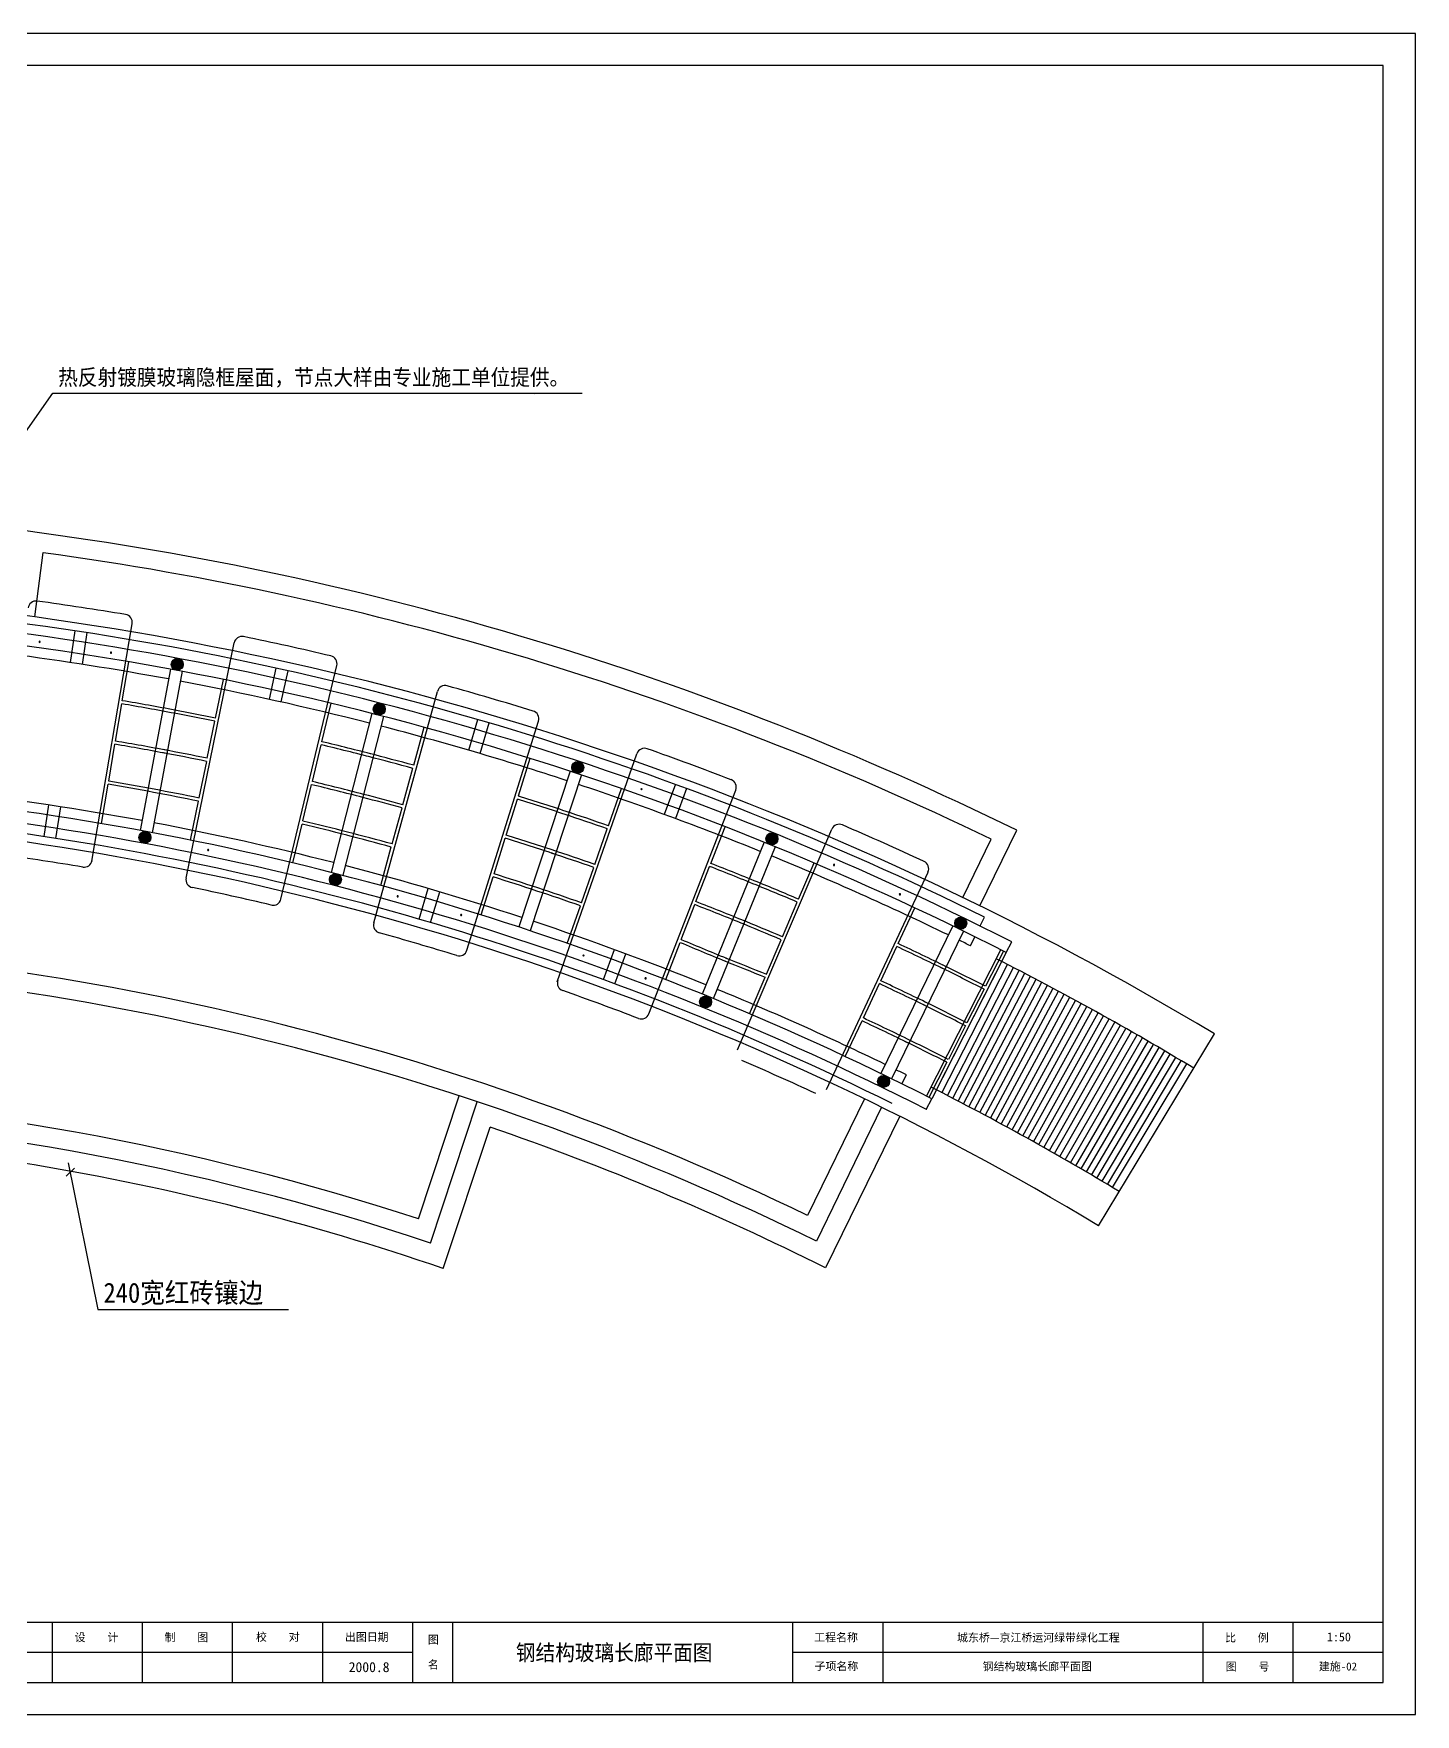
# Model space of a CAD drawing. Extents: x -1427565 to -601028, y -474674 to 219973.
# Drawn here: x -618289 to -601028, y -252447 to -231447 of the extents above; entities that cross this region are included whole.
import ezdxf

# ---------------------------------------------------------------- set-up
doc = ezdxf.new("R2010")
doc.units = 0
doc.header["$LTSCALE"] = 100
doc.header["$MEASUREMENT"] = 0
doc.layers.get('0').update_dxf_attribs({"linetype": 'CONTINUOUS'})
doc.layers.get('DEFPOINTS').update_dxf_attribs({"linetype": 'CONTINUOUS'})
doc.layers.add('INSERT', color=7, linetype='CONTINUOUS')
doc.styles.get("Standard").update_dxf_attribs({"font": 'simsun.ttf'})

msp = doc.modelspace()

# ---------------------------------------------------------------- hatches: boundary and pattern name
for points in [[(-616569, -239328, 1), (-616419, -239328, 1)], [(-614046, -239887, 1), (-613896, -239887, 1)], [(-611566, -240615, 1), (-611416, -240615, 1)], [(-616973, -241490, 1), (-616823, -241490, 1)], [(-609141, -241508, 1), (-608991, -241508, 1)], [(-614594, -242018, 1), (-614444, -242018, 1)], [(-606782, -242562, 1), (-606632, -242562, 1)], [(-609970, -243546, 1), (-609820, -243546, 1)], [(-607746, -244539, 1), (-607596, -244539, 1)]]:
    msp.add_hatch(color=30).paths.add_polyline_path(points)

# ---------------------------------------------------------------- linework, layer by layer
at = {"color": 7}
for p, q in [((-620927, -240039), (-618048, -235939)), ((-618048, -235939), (-611435, -235939)), ((-618275, -238735), (-618170, -237932)), ((-617181, -239782), (-617099, -239296)), ((-616017, -239999), (-615918, -239516)), ((-614687, -240294), (-614572, -239815)), ((-617266, -240287), (-617188, -239821)), ((-616119, -240501), (-616025, -240038)), ((-613540, -240589), (-613409, -240114)), ((-617351, -240786), (-617273, -240326)), ((-614806, -240792), (-614696, -240333)), ((-616220, -240997), (-616127, -240540)), ((-613676, -241083), (-613551, -240627)), ((-612233, -240972), (-612086, -240502)), ((-617441, -241317), (-617358, -240826)), ((-614924, -241285), (-614816, -240831)), ((-616328, -241525), (-616228, -241036)), ((-612385, -241462), (-612245, -241011)), ((-611108, -241344), (-610946, -240879)), ((-613810, -241571), (-613687, -241121)), ((-615050, -241808), (-614934, -241324)), ((-612536, -241945), (-612397, -241500)), ((-611277, -241828), (-611122, -241382)), ((-609830, -241815), (-609652, -241356)), ((-606467, -242345), (-606007, -241401)), ((-613953, -242090), (-613821, -241610)), ((-606683, -242240), (-606328, -241512)), ((-611444, -242306), (-611291, -241866)), ((-610015, -242293), (-609845, -241852)), ((-608733, -242261), (-608540, -241808)), ((-612697, -242459), (-612548, -241983)), ((-612536, -241945), (-612531, -241929)), ((-611444, -242306), (-611439, -242291)), ((-610198, -242765), (-610030, -242330)), ((-608934, -242732), (-608749, -242298)), ((-611622, -242814), (-611458, -242344)), ((-607489, -242817), (-607281, -242371)), ((-610393, -243267), (-610213, -242802)), ((-609133, -243199), (-608950, -242769)), ((-607706, -243281), (-607506, -242853)), ((-606138, -242930), (-607068, -244756)), ((-606173, -242911), (-606397, -243350)), ((-609344, -243694), (-609149, -243236)), ((-607923, -243745), (-607723, -243317)), ((-606415, -243386), (-606630, -243807)), ((-608149, -244228), (-607940, -243782)), ((-606648, -243842), (-606862, -244263)), ((-604985, -246343), (-603538, -243946)), ((-606881, -244299), (-607104, -244738)), ((-613482, -246255), (-612974, -244717)), ((-613329, -246558), (-612746, -244793)), ((-607910, -244756), (-608621, -246213)), ((-607695, -244862), (-608510, -246534))]:
    msp.add_line(p, q, dxfattribs=at)
at = {"color": 9}
for p, q in [((-617828, -239305), (-617768, -238910)), ((-617680, -239328), (-617619, -238932)), ((-615344, -239765), (-615258, -239375)), ((-615198, -239798), (-615111, -239407)), ((-612853, -240401), (-612740, -240017)), ((-612709, -240443), (-612597, -240059)), ((-610272, -240827), (-610411, -241203)), ((-610132, -240879), (-610270, -241255)), ((-618159, -241480), (-618098, -241085)), ((-618011, -241503), (-617950, -241107)), ((-613473, -242512), (-613360, -242128)), ((-613329, -242554), (-613216, -242170)), ((-606465, -242597), (-606409, -242485)), ((-606587, -242844), (-606531, -242732)), ((-611171, -243267), (-611033, -242892)), ((-611030, -243319), (-610892, -242944)), ((-607134, -244722), (-606207, -242894)), ((-607441, -244569), (-607386, -244457))]:
    msp.add_line(p, q, dxfattribs=at)
at = {"color": 5}
for p, q in [((-617561, -241788), (-617059, -238821)), ((-616384, -241998), (-615784, -239059)), ((-615199, -242261), (-614500, -239344)), ((-614041, -242559), (-613245, -239667)), ((-612876, -242901), (-611983, -240037)), ((-611747, -243293), (-610752, -240444)), ((-610602, -243696), (-609518, -240898)), ((-609494, -244146), (-608317, -241387)), ((-608386, -244641), (-607116, -241923))]:
    msp.add_line(p, q, dxfattribs=at)
at = {"color": 30}
for p, q in [((-616581, -239388), (-616957, -241403)), ((-616434, -239415), (-616810, -241431)), ((-614062, -239941), (-614573, -241927)), ((-613917, -239979), (-614428, -241964)), ((-611586, -240663), (-612229, -242609)), ((-611443, -240710), (-612087, -242656)), ((-609164, -241549), (-609937, -243448)), ((-609025, -241606), (-609798, -243505)), ((-606807, -242597), (-607705, -244439)), ((-606672, -242662), (-607571, -244505)), ((-606138, -242930), (-606070, -242796)), ((-607137, -244890), (-607068, -244756))]:
    msp.add_line(p, q, dxfattribs=at)
at = {"color": 251}
for p, q in [((-607010, -244646), (-606193, -243042)), ((-606942, -244680), (-606121, -243078)), ((-606874, -244715), (-606050, -243115)), ((-606807, -244750), (-605979, -243151)), ((-606739, -244785), (-605908, -243188)), ((-606671, -244820), (-605837, -243225)), ((-606604, -244856), (-605766, -243262)), ((-606536, -244891), (-605696, -243300)), ((-606469, -244927), (-605625, -243337)), ((-606469, -244927), (-605625, -243337)), ((-606402, -244963), (-605554, -243375)), ((-606334, -244999), (-605484, -243413)), ((-606267, -245035), (-605413, -243450)), ((-606200, -245071), (-605343, -243488)), ((-606133, -245108), (-605273, -243527)), ((-606066, -245144), (-605202, -243565)), ((-606000, -245181), (-605132, -243603)), ((-605933, -245218), (-605062, -243642)), ((-605933, -245218), (-605062, -243642)), ((-605866, -245254), (-604992, -243681)), ((-605800, -245292), (-604922, -243720)), ((-605733, -245329), (-604852, -243759)), ((-605667, -245366), (-604783, -243798)), ((-605600, -245404), (-604713, -243837)), ((-605534, -245441), (-604643, -243877)), ((-605468, -245479), (-604574, -243917)), ((-605402, -245517), (-604505, -243956)), ((-605402, -245517), (-604505, -243956)), ((-605335, -245555), (-604435, -243996)), ((-605270, -245593), (-604366, -244036)), ((-605204, -245632), (-604297, -244077)), ((-605138, -245670), (-604228, -244117)), ((-605072, -245709), (-604159, -244157)), ((-605006, -245747), (-604090, -244198)), ((-604941, -245786), (-604021, -244239)), ((-604875, -245825), (-603952, -244280)), ((-604810, -245864), (-603884, -244321))]:
    msp.add_line(p, q, dxfattribs=at)
at = {"color": 8}
for p, q in [((-607470, -244971), (-608396, -246870)), ((-613171, -246876), (-612587, -245110))]:
    msp.add_line(p, q, dxfattribs=at)
at = {"color": 2}
for p, q in [((-617780, -245622), (-617883, -245721)), ((-617857, -245556), (-617487, -247387)), ((-617487, -247387), (-615104, -247387))]:
    msp.add_line(p, q, dxfattribs=at)
at = {"color": 30}
for centre in [(-616494, -239328), (-613971, -239887), (-611491, -240615), (-616898, -241490), (-609066, -241508), (-614519, -242018), (-606707, -242562), (-609895, -243546), (-607671, -244539)]:
    msp.add_circle(centre, 75, dxfattribs=at)
at = {"color": 2}
for centre, radius, start, end in [((-612035, -235951), 0.375, 0, 180), ((-612035, -235951), 0.375, 180, 0), ((-618214, -239047), 7.5, 0, 180), ((-618214, -239047), 7.5, 180, 0), ((-617323, -239182), 7.5, 0, 180), ((-617323, -239182), 7.5, 180, 0), ((-610695, -240888), 7.5, 0, 180), ((-610695, -240888), 7.5, 180, 0), ((-616108, -241647), 7.5, 0, 180), ((-616108, -241647), 7.5, 180, 0), ((-608290, -241834), 7.5, 0, 180), ((-608290, -241834), 7.5, 180, 0), ((-613742, -242227), 7.5, 0, 180), ((-613742, -242227), 7.5, 180, 0), ((-607467, -242201), 7.5, 0, 180), ((-607467, -242201), 7.5, 180, 0), ((-612948, -242460), 7.5, 0, 180), ((-612948, -242460), 7.5, 180, 0), ((-611420, -242965), 7.5, 0, 180), ((-611420, -242965), 7.5, 180, 0), ((-610644, -243251), 7.5, 0, 180), ((-610644, -243251), 7.5, 180, 0)]:
    msp.add_arc(centre, radius, start, end, dxfattribs=at)
at = {"color": 7}
for centre, radius, start, end in [((-623540, -277076), 39750, 63.827, 82.5512), ((-623540, -277076), 39510, 64.174, 82.1887), ((-623540, -277076), 38700, 58.8786, 82.5512), ((-623540, -277076), 37832, 79.3131, 80.3234), ((-623540, -277076), 37792, 79.313, 80.3234), ((-623540, -277076), 37792, 78.53, 79.313), ((-623540, -277076), 37832, 78.53, 79.3131), ((-623540, -277076), 37280, 79.3114, 80.3225), ((-623540, -277076), 37320, 79.3116, 80.3226), ((-623540, -277076), 37280, 78.5309, 79.396), ((-623540, -277076), 37320, 78.5308, 79.396), ((-623540, -277076), 36773, 78.5317, 80.3217), ((-623540, -277076), 36813, 78.5317, 80.3217), ((-623540, -277076), 37792, 71.5996, 72.61), ((-623540, -277076), 37832, 71.5998, 72.6101), ((-623540, -277076), 36813, 74.6751, 76.465), ((-623540, -277076), 37792, 70.8167, 71.683), ((-623540, -277076), 37832, 70.8166, 71.6831), ((-623540, -277076), 35900, 58.8786, 82.4947), ((-623540, -277076), 36773, 74.6751, 76.465), ((-623540, -277076), 37280, 71.5981, 72.6092), ((-623540, -277076), 37320, 71.5982, 72.6092), ((-623540, -277076), 37280, 70.8175, 71.6826), ((-623540, -277076), 37320, 70.8175, 71.6826), ((-623540, -277076), 37792, 67.743, 68.7534), ((-623540, -277076), 37832, 67.7431, 68.7534), ((-623540, -277076), 36773, 70.8184, 72.6083), ((-623540, -277076), 36813, 70.8184, 72.6084), ((-623540, -277076), 37792, 66.96, 67.8264), ((-623540, -277076), 37832, 66.96, 67.8264), ((-623540, -277076), 37280, 67.7414, 68.7525), ((-623540, -277076), 37320, 67.7415, 68.7525), ((-623540, -277076), 37320, 66.9608, 67.826), ((-623540, -277076), 37280, 66.9608, 67.8259), ((-623540, -277076), 34280, 64.2006, 87.5607), ((-595405, -207988), 37832, 246.9585, 247.942), ((-595405, -207988), 37792, 246.9566, 247.9421), ((-623540, -277076), 37792, 63.8863, 64.8967), ((-623540, -277076), 37832, 63.8864, 64.8967), ((-623540, -277076), 34040, 63.798, 87.9619), ((-595405, -207988), 37832, 247.8587, 248.6983), ((-595405, -207988), 37792, 247.8587, 248.7002), ((-623540, -277076), 37792, 63.0554, 63.9697), ((-623540, -277076), 37832, 63.0553, 63.9697), ((-623540, -277076), 37280, 63.8847, 64.8959), ((-623540, -277076), 37320, 63.8849, 64.8959), ((-623540, -277076), 37280, 63.0562, 63.9693), ((-623540, -277076), 37320, 63.0562, 63.9693), ((-623540, -277076), 36767, 63.8831, 64.895), ((-623540, -277076), 36807, 63.8833, 64.895), ((-623540, -277076), 36807, 63.057, 63.9689), ((-623540, -277076), 36767, 63.0571, 63.9688), ((-623540, -277076), 32420, 71.9261, 87.5492), ((-623540, -277076), 32180, 71.5003, 87.975)]:
    msp.add_arc(centre, radius, start, end, dxfattribs=at)
at = {"color": 5}
for centre, radius, start, end in [((-618260, -238637), 100, 82.1784, 172.3261), ((-623540, -277076), 38900, 80.5317, 82.1784), ((-617157, -238804), 100, 350.384, 80.5317), ((-615686, -239079), 100, 78.3217, 168.4694), ((-623540, -277076), 38900, 76.675, 78.3217), ((-614598, -239320), 100, 346.5273, 76.675), ((-613148, -239693), 100, 74.4651, 164.6127), ((-623540, -277076), 38900, 72.8183, 74.4651), ((-612078, -240007), 100, 342.6706, 72.8183), ((-610657, -240477), 100, 70.6084, 160.7561), ((-623540, -277076), 38900, 68.9616, 70.6084), ((-609611, -240862), 100, 338.814, 68.9616), ((-608225, -241426), 100, 66.7517, 156.8994), ((-623540, -277076), 38900, 65.105, 66.7517), ((-623540, -277076), 35700, 80.544, 82.166), ((-617658, -241762), 100, 260.544, 350.384), ((-607207, -241881), 100, 334.9573, 65.105), ((-616286, -242018), 100, 168.4694, 258.3094), ((-623540, -277076), 35700, 76.6874, 78.3094), ((-615296, -242238), 100, 256.6874, 346.5273), ((-613944, -242586), 100, 164.6127, 254.4527), ((-623540, -277076), 35700, 72.8307, 74.4527), ((-612972, -242871), 100, 252.8307, 342.6706), ((-611646, -243309), 100, 160.7561, 250.596), ((-623540, -277076), 35700, 68.974, 70.596), ((-610695, -243659), 100, 248.974, 338.814), ((-623540, -277076), 35700, 65.1173, 66.7393)]:
    msp.add_arc(centre, radius, start, end, dxfattribs=at)
at = {"color": 30}
for radius, end in [(38475, 83.1499), (38325, 83.1494), (36275, 83.1418), (36125, 83.1412)]:
    msp.add_arc((-623540, -277076), radius, 62.9948, end, dxfattribs=at)
at = {"color": 9}
for radius, start, end in [(38600, 63.6537, 82.5512), (38200, 79.5392, 82.5512), (38200, 75.6825, 79.3142), (38200, 71.8258, 75.4575), (38200, 67.9692, 71.6009), (36400, 79.5448, 83.2839), (36000, 63.6537, 82.6543), (36400, 75.6881, 79.3086), (36400, 71.8314, 75.452), (38200, 64.1125, 67.7442), (36400, 67.9747, 71.5953), (38200, 63.6537, 63.8875), (36400, 64.1181, 67.7386), (36400, 63.6537, 63.8819)]:
    msp.add_arc((-623540, -277076), radius, start, end, dxfattribs=at)
for radius, start, end in [(37792, 75.4563, 76.4667), (37832, 75.4564, 76.4667), (37832, 74.6733, 75.5397), (37792, 74.6734, 75.5397), (37280, 75.4548, 76.4658), (37320, 75.4549, 76.4659), (37280, 74.6742, 75.4548), (37320, 74.6741, 75.4549)]:
    msp.add_arc((-623540, -277076), radius, start, end)
at = {"color": 8}
for radius, start, end in [(38200, 58.8786, 63.1117), (36400, 58.8786, 63.1117), (31930, 71.05, 90), (33790, 63.3726, 71.0866)]:
    msp.add_arc((-623540, -277076), radius, start, end, dxfattribs=at)
at = {"color": 7}
for p in [(-616494, -239328), (-616494, -239328), (-616494, -239328), (-616494, -239328), (-613971, -239887), (-613971, -239887), (-613971, -239887), (-611491, -240615), (-611491, -240615), (-616898, -241490), (-616898, -241490), (-616898, -241490), (-616898, -241490), (-609066, -241508), (-614519, -242018), (-614519, -242018), (-614519, -242018), (-614519, -242018), (-609895, -243546)]:
    msp.add_point(p, dxfattribs=at)
at = {"color": 30}
for p in [(-616493, -239328), (-613970, -239887), (-611491, -240615), (-616897, -241491), (-609066, -241508), (-614519, -242018), (-606706, -242562), (-609895, -243546), (-607671, -244540)]:
    msp.add_point(p, dxfattribs=at)
at = {"color": 9}
msp.add_point((-607671, -244540), dxfattribs=at)
at = {"layer": 'DEFPOINTS', "color": 0, "linetype": 'BYBLOCK'}
for p in [(-616494, -239328), (-616494, -239328), (-613971, -239887), (-613971, -239887), (-611491, -240615), (-611491, -240615), (-609066, -241508), (-609066, -241508), (-606707, -242562)]:
    msp.add_point(p, dxfattribs=at)
at = {"layer": 'INSERT', "color": 2}
for p, q in [((-601028, -231447, -457), (-646776, -231447, -457)), ((-601028, -252447, -457), (-601028, -231447, -457)), ((-646776, -252447, -457), (-601028, -252447, -457))]:
    msp.add_line(p, q, dxfattribs=at)
at = {"layer": 'INSERT', "color": 4}
for p, q in [((-601428, -231847, -457), (-646376, -231847, -457)), ((-601428, -252047, -457), (-601428, -231847, -457)), ((-629628, -251297, -457), (-601428, -251297, -457)), ((-646376, -252047, -457), (-601428, -252047, -457))]:
    msp.add_line(p, q, dxfattribs=at)
at = {"layer": 'INSERT', "color": 7}
for p, q in [((-618053, -252047, -457), (-618053, -251297, -457)), ((-616928, -252047, -457), (-616928, -251297, -457)), ((-615803, -252047, -457), (-615803, -251297, -457)), ((-614678, -252047, -457), (-614678, -251297, -457)), ((-613553, -252047, -457), (-613553, -251297, -457)), ((-613053, -252047, -457), (-613053, -251297, -457)), ((-608803, -252047, -457), (-608803, -251297, -457)), ((-607678, -252047, -457), (-607678, -251297, -457)), ((-603678, -252047, -457), (-603678, -251297, -457)), ((-602553, -252047, -457), (-602553, -251297, -457))]:
    msp.add_line(p, q, dxfattribs=at)
at = {"layer": 'INSERT'}
for p, q in [((-624803, -251672, -457), (-613553, -251672, -457)), ((-608803, -251672, -457), (-601428, -251672, -457))]:
    msp.add_line(p, q, dxfattribs=at)

# ---------------------------------------------------------------- texts
at = {"width": 0.9}
for s, height, p in [('热反射镀膜玻璃隐框屋面，节点大样由专业施工单位提供。', 200, (-617982, -235841, -6971)), ('240宽红砖镶边', 250, (-617416, -247304, -6971)), ('钢结构玻璃长廊平面图', 200, (-612264, -251775, -6971))]:
    msp.add_text(s, height=height, dxfattribs=at).set_placement(p)
for s, height, p in [('设    计', 100, (-617776, -251535, -457)), ('制    图', 100, (-616653, -251534, -457)), ('校    对', 100, (-615511, -251530, -457)), ('出图日期', 100, (-614400, -251531, -457)), ('图', 100, (-613364, -251564, -457)), ('工程名称', 100, (-608537, -251535, -457)), ('城东桥—京江桥运河绿带绿化工程', 100, (-606753, -251538, -457)), ('比    例', 100, (-603404, -251539, -457)), (' 1:50', 110, (-602207, -251535, -457)), ('名', 100, (-613364, -251877, -457)), ('子项名称', 100, (-608533, -251896, -457)), ('钢结构玻璃长廊平面图', 100, (-606433, -251898, -6971)), ('建施-02', 100, (-602233, -251899, -457)), ('2000.8', 125, (-614353, -251919, -457)), ('图    号', 100, (-603396, -251901, -457))]:
    msp.add_text(s, height=height).set_placement(p)

doc.saveas('drawing.dxf')
